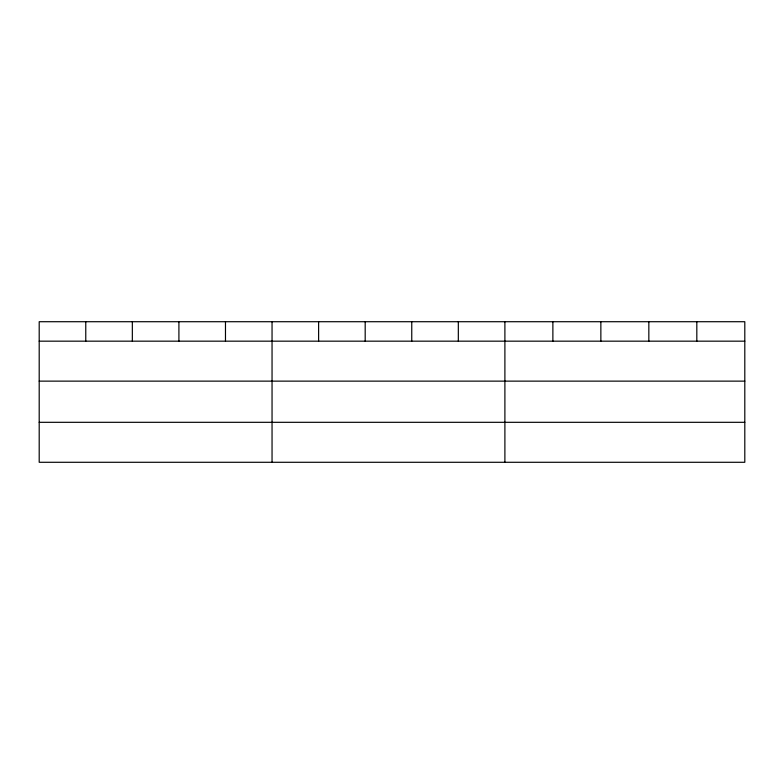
<?xml version="1.0" encoding="UTF-8"?>
<svg xmlns="http://www.w3.org/2000/svg" width="784" height="784" viewBox="0 0 784 784"><rect width="100%" height="100%" fill="white"/><g stroke="black" fill="none" stroke-linecap="round" stroke-linejoin="round"><path stroke-width="1.18" d="M744.8 381.132L744.8 321.714L39.2 321.714L39.2 462.286L744.8 462.286L744.8 381.132L39.2 381.132M39.2 341.167L744.8 341.167M39.2 422.311L744.8 422.311M696.819 321.714L696.819 341.167M648.838 321.714L648.838 341.167M600.858 321.714L600.858 341.167M552.877 321.714L552.877 341.167M504.896 321.714L504.896 462.286M458.326 321.714L458.326 341.167M411.757 321.714L411.757 341.167M365.187 321.714L365.187 341.167M318.618 321.714L318.618 341.167M272.048 321.714L272.048 462.286M225.478 321.714L225.478 341.167M178.909 321.714L178.909 341.167M132.339 321.714L132.339 341.167M85.77 321.714L85.77 341.167"/></g></svg>
